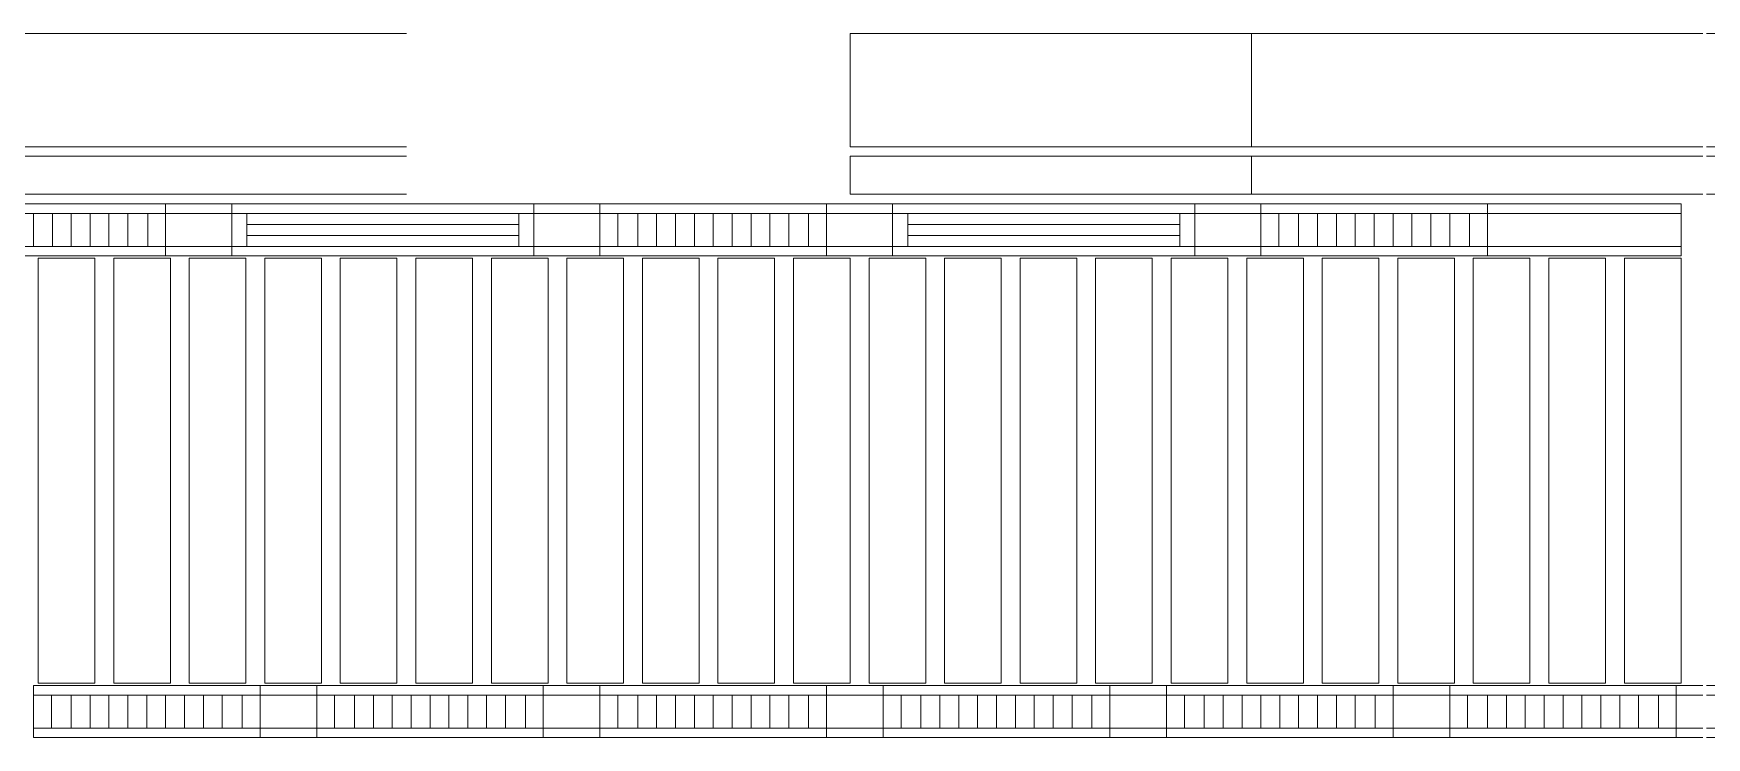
# Model space of a CAD drawing. Header units: millimetres. Extents: x -962357 to -591296, y -223672 to 59420.
# Drawn here: x -793430 to -784570, y -153429 to -149702 of the extents above; entities that cross this region are included whole.
import ezdxf

# ---------------------------------------------------------------- set-up
doc = ezdxf.new("R2010")
doc.units = ezdxf.units.MM
doc.linetypes.add('DPA_Hidden 50', pattern=[3, 2, -1])
doc.layers.add('A-GLAZ-CURT', color=2, linetype='Continuous', lineweight=9)

# ---------------------------------------------------------------- blocks, each defined once
blk = doc.blocks.new('DPA_CP_Metal Ceiling Panel - Vertical Panel with Gap-11114031-4160-01 UPPER PLATFORM LEVEL - REFLECTED CEILING PLAN')
at = {"layer": 'A-GLAZ-CURT'}
for p, q in [((-849807.4, 2689), (-849807.4, 439)), ((-849507.4, 2689), (-849807.4, 2689)), ((-849507.4, 2689), (-849807.4, 2689)), ((-849807.4, 2689), (-849807.4, 439)), ((-849807.4, 439), (-849807.4, 2689)), ((-849807.4, 2689), (-849507.4, 2689)), ((-849507.4, 2689), (-849507.4, 439)), ((-849507.4, 439), (-849507.4, 2689)), ((-849507.4, 2689), (-849507.4, 439)), ((-849507.4, 439), (-849807.4, 439)), ((-849807.4, 439), (-849507.4, 439)), ((-849507.4, 439), (-849807.4, 439))]:
    blk.add_line(p, q, dxfattribs=at)
blk = doc.blocks.new('System Panel - DPA-AR_Metal Ceiling Rectangular Panel-V28-4160-01 UPPER PLATFORM LEVEL - REFLECTED CEILING PLAN')
at = {"layer": 'A-GLAZ-CURT'}
for p, q in [((-825657.4, 3229), (-827782.3, 3229)), ((-827782.3, 3229), (-827782.3, 3029)), ((-827782.3, 3029), (-827782.3, 3229)), ((-827782.3, 3229), (-825657.4, 3229)), ((-827782.3, 3029), (-825657.3, 3029)), ((-825657.3, 3029), (-827782.3, 3029))]:
    blk.add_line(p, q, dxfattribs=at)
blk = doc.blocks.new('System Panel - DPA-AR_Metal Ceiling Rectangular Panel-V29-4160-01 UPPER PLATFORM LEVEL - REFLECTED CEILING PLAN')
at = {"layer": 'A-GLAZ-CURT'}
for p, q in [((-825657.4, 3879), (-827782.3, 3879)), ((-827782.3, 3879), (-827782.3, 3279)), ((-827782.3, 3279), (-827782.3, 3879)), ((-827782.3, 3879), (-825657.4, 3879)), ((-827782.3, 3279), (-825657.4, 3279)), ((-825657.4, 3279), (-827782.3, 3279))]:
    blk.add_line(p, q, dxfattribs=at)
blk = doc.blocks.new('System Panel - DPA-AR_Metal Ceiling Rectangular Panel-V25-4160-01 UPPER PLATFORM LEVEL - REFLECTED CEILING PLAN')
at = {"layer": 'A-GLAZ-CURT'}
for p, q in [((-814257.4, 3229), (-816382.4, 3229)), ((-816382.4, 3229), (-816382.4, 3029)), ((-816382.4, 3029), (-816382.4, 3229)), ((-816382.4, 3229), (-814257.4, 3229)), ((-814257.4, 3029), (-814257.4, 3229)), ((-814257.4, 3229), (-814257.4, 3029)), ((-816382.4, 3029), (-814257.4, 3029)), ((-814257.4, 3029), (-816382.4, 3029))]:
    blk.add_line(p, q, dxfattribs=at)
blk = doc.blocks.new('System Panel - DPA-AR_Metal Ceiling Rectangular Panel-V40-4160-01 UPPER PLATFORM LEVEL - REFLECTED CEILING PLAN')
at = {"layer": 'A-GLAZ-CURT'}
for p, q in [((-784592.4, 4129), (-786982.4, 4129)), ((-786982.4, 4129), (-786982.4, 3929)), ((-786982.4, 3929), (-786982.4, 4129)), ((-786982.4, 4129), (-784592.4, 4129)), ((-786982.4, 3929), (-784592.4, 3929)), ((-784592.4, 3929), (-786982.4, 3929))]:
    blk.add_line(p, q, dxfattribs=at)
blk = doc.blocks.new('System Panel - DPA-AR_Metal Ceiling Rectangular Panel-V42-4160-01 UPPER PLATFORM LEVEL - REFLECTED CEILING PLAN')
at = {"layer": 'A-GLAZ-CURT'}
for p, q in [((-782182.4, 3229), (-784572.4, 3229)), ((-784572.4, 3229), (-782182.4, 3229)), ((-782182.4, 3029), (-782182.4, 3229)), ((-782182.4, 3229), (-782182.4, 3029)), ((-784572.4, 3029), (-782182.4, 3029)), ((-782182.4, 3029), (-784572.4, 3029))]:
    blk.add_line(p, q, dxfattribs=at)
blk = doc.blocks.new('System Panel - DPA-AR_Metal Ceiling Rectangular Panel-V26-4160-01 UPPER PLATFORM LEVEL - REFLECTED CEILING PLAN')
at = {"layer": 'A-GLAZ-CURT'}
for p, q in [((-814257.4, 3879), (-816382.4, 3879)), ((-816382.4, 3879), (-816382.4, 3279)), ((-816382.4, 3279), (-816382.4, 3879)), ((-816382.4, 3879), (-814257.4, 3879)), ((-814257.4, 3279), (-814257.4, 3879)), ((-814257.4, 3879), (-814257.4, 3279)), ((-816382.4, 3279), (-814257.4, 3279)), ((-814257.4, 3279), (-816382.4, 3279))]:
    blk.add_line(p, q, dxfattribs=at)
blk = doc.blocks.new('System Panel - DPA-AR_Metal Ceiling Rectangular Panel-V43-4160-01 UPPER PLATFORM LEVEL - REFLECTED CEILING PLAN')
at = {"layer": 'A-GLAZ-CURT'}
for p, q in [((-784592.3, 3879), (-786982.4, 3879)), ((-786982.4, 3879), (-786982.4, 3279)), ((-786982.4, 3279), (-786982.4, 3879)), ((-786982.4, 3879), (-784592.3, 3879)), ((-786982.4, 3279), (-784592.4, 3279)), ((-784592.4, 3279), (-786982.4, 3279))]:
    blk.add_line(p, q, dxfattribs=at)
blk = doc.blocks.new('System Panel - DPA-AR_Metal Ceiling Rectangular Panel-V44-4160-01 UPPER PLATFORM LEVEL - REFLECTED CEILING PLAN')
at = {"layer": 'A-GLAZ-CURT'}
for p, q in [((-782182.4, 3879), (-784572.4, 3879)), ((-784572.4, 3879), (-782182.4, 3879)), ((-782182.4, 3279), (-782182.4, 3879)), ((-782182.4, 3879), (-782182.4, 3279)), ((-784572.4, 3279), (-782182.4, 3279)), ((-782182.4, 3279), (-784572.4, 3279))]:
    blk.add_line(p, q, dxfattribs=at)
blk = doc.blocks.new('DPA_CP_Metal Ceiling Luminaire2 - Linear Luminaire-12404975-4160-01 UPPER PLATFORM LEVEL - REFLECTED CEILING PLAN')
at = {"layer": 'A-GLAZ-CURT'}
for p, q in [((-786932.4, 2701.5), (-786932.4, 2976.5)), ((-786932.4, 2976.5), (-785732.4, 2976.5)), ((-786932.4, 2976.5), (-786932.4, 2701.5)), ((-785732.4, 2976.5), (-786932.4, 2976.5)), ((-786932.4, 2976.5), (-785732.4, 2976.5)), ((-786932.4, 2939), (-786932.4, 2701.5)), ((-786932.4, 2926.5), (-785732.4, 2926.5)), ((-785732.4, 2976.5), (-785732.4, 2701.5)), ((-785732.4, 2701.5), (-785732.4, 2976.5)), ((-785732.4, 2939), (-785732.4, 2701.5)), ((-786932.4, 2751.5), (-785732.4, 2751.5)), ((-785732.4, 2701.5), (-786932.4, 2701.5)), ((-785732.4, 2701.5), (-786932.4, 2701.5)), ((-786932.4, 2701.5), (-785732.4, 2701.5))]:
    blk.add_line(p, q, dxfattribs=at)
at = {"layer": 'A-GLAZ-CURT', "linetype": 'DPA_Hidden 50'}
for p, q in [((-786837.4, 2926.5), (-786837.4, 2751.5)), ((-786732.4, 2926.5), (-786732.4, 2751.5)), ((-786632.4, 2926.5), (-786632.4, 2751.5)), ((-786532.4, 2926.5), (-786532.4, 2751.5)), ((-786432.4, 2926.5), (-786432.4, 2751.5)), ((-786332.4, 2926.5), (-786332.4, 2751.5)), ((-786232.4, 2926.5), (-786232.4, 2751.5)), ((-786132.4, 2926.5), (-786132.4, 2751.5)), ((-786032.4, 2926.5), (-786032.4, 2751.5)), ((-785932.4, 2926.5), (-785932.4, 2751.5)), ((-785827.4, 2926.5), (-785827.4, 2751.5))]:
    blk.add_line(p, q, dxfattribs=at)
blk = doc.blocks.new('DPA_CP_Metal Ceiling Air Supply1 - Linear Diffuser Air Supply-12404980-4160-01 UPPER PLATFORM LEVEL - REFLECTED CEILING PLAN')
at = {"layer": 'A-GLAZ-CURT'}
for p, q in [((-788882.4, 2701.5), (-788882.4, 2976.5)), ((-788882.4, 2976.5), (-787282.4, 2976.5)), ((-788882.4, 2701.5), (-788882.4, 2976.5)), ((-788882.4, 2976.5), (-787282.4, 2976.5)), ((-788882.4, 2976.5), (-787282.4, 2976.5)), ((-788882.4, 2701.5), (-788882.4, 2976.5)), ((-787282.4, 2926.5), (-788882.4, 2926.5)), ((-788802.4, 2926.5), (-788802.4, 2751.5)), ((-787362.4, 2926.5), (-787362.4, 2751.5)), ((-787282.4, 2701.5), (-787282.4, 2976.5)), ((-787282.4, 2976.5), (-787282.4, 2701.5)), ((-787282.4, 2976.5), (-787282.4, 2701.5)), ((-787282.4, 2751.5), (-788882.4, 2751.5)), ((-788882.4, 2701.5), (-787282.4, 2701.5)), ((-787282.4, 2701.5), (-788882.4, 2701.5)), ((-787282.4, 2701.5), (-788882.4, 2701.5))]:
    blk.add_line(p, q, dxfattribs=at)
at = {"layer": 'A-GLAZ-CURT', "linetype": 'DPA_Hidden 50'}
for p, q in [((-787362.4, 2868.2), (-788802.4, 2868.2)), ((-787362.4, 2809.9), (-788802.4, 2809.9))]:
    blk.add_line(p, q, dxfattribs=at)
blk = doc.blocks.new('DPA_CP_Metal Ceiling Panel1 - Horizontal with Gap-16028279-4160-01 UPPER PLATFORM LEVEL - REFLECTED CEILING PLAN')
at = {"layer": 'A-GLAZ-CURT'}
for p, q in [((-787282.4, 2701.5), (-787282.4, 2976.5)), ((-787282.4, 2701.5), (-787282.4, 2976.5)), ((-787282.4, 2976.5), (-786932.4, 2976.5)), ((-787282.4, 2976.5), (-786932.4, 2976.5)), ((-787282.4, 2701.5), (-787282.4, 2976.5)), ((-787282.4, 2926.5), (-786932.4, 2926.5)), ((-786932.4, 2701.5), (-786932.4, 2976.5)), ((-786932.4, 2976.5), (-786932.4, 2701.5)), ((-786932.4, 2976.5), (-786932.4, 2701.5)), ((-787282.4, 2751.5), (-786932.4, 2751.5)), ((-787282.4, 2701.5), (-786932.4, 2701.5)), ((-786932.4, 2701.5), (-787282.4, 2701.5)), ((-786932.4, 2701.5), (-787282.4, 2701.5))]:
    blk.add_line(p, q, dxfattribs=at)
blk = doc.blocks.new('DPA_CP_Metal Ceiling Panel1 - Horizontal with Gap-13297912-4160-01 UPPER PLATFORM LEVEL - REFLECTED CEILING PLAN')
at = {"layer": 'A-GLAZ-CURT'}
for p, q in [((-786232.4, 151.5), (-786232.4, 426.5)), ((-786232.4, 151.5), (-786232.4, 426.5)), ((-786232.4, 426.5), (-785932.4, 426.5)), ((-786232.4, 426.5), (-785932.4, 426.5)), ((-786232.4, 151.5), (-786232.4, 426.5)), ((-786232.4, 376.5), (-785932.4, 376.5)), ((-785932.4, 151.5), (-785932.4, 426.5)), ((-785932.4, 426.5), (-785932.4, 151.5)), ((-785932.4, 426.5), (-785932.4, 151.5)), ((-786232.4, 201.5), (-785932.4, 201.5)), ((-786232.4, 151.5), (-785932.4, 151.5)), ((-785932.4, 151.5), (-786232.4, 151.5)), ((-785932.4, 151.5), (-786232.4, 151.5))]:
    blk.add_line(p, q, dxfattribs=at)
blk = doc.blocks.new('DPA_CP_Metal Ceiling Panel1 - Horizontal with Gap-V49-4160-01 UPPER PLATFORM LEVEL - REFLECTED CEILING PLAN')
at = {"layer": 'A-GLAZ-CURT'}
for p, q in [((-784732.4, 151.5), (-784732.4, 426.5)), ((-784732.4, 151.5), (-784732.4, 426.5)), ((-784732.4, 426.5), (-784592.4, 426.5)), ((-784732.4, 426.5), (-784592.4, 426.5)), ((-784732.4, 151.5), (-784732.4, 426.5)), ((-784732.4, 376.5), (-784592.4, 376.5)), ((-784572.4, 426.5), (-784432.4, 426.5)), ((-784572.4, 426.5), (-784432.4, 426.5)), ((-784572.4, 376.5), (-784432.4, 376.5)), ((-784432.4, 151.5), (-784432.4, 426.5)), ((-784432.4, 426.5), (-784432.4, 151.5)), ((-784432.4, 426.5), (-784432.4, 151.5)), ((-784732.4, 201.5), (-784592.4, 201.5)), ((-784572.9, 201.5), (-784432.4, 201.5)), ((-784732.4, 151.5), (-784592.4, 151.5)), ((-784592.4, 151.5), (-784732.4, 151.5)), ((-784592.4, 151.5), (-784732.4, 151.5)), ((-784572.7, 151.5), (-784432.4, 151.5)), ((-784432.4, 151.5), (-784572.7, 151.5)), ((-784432.4, 151.5), (-784572.7, 151.5))]:
    blk.add_line(p, q, dxfattribs=at)
blk = doc.blocks.new('DPA_CP_Metal Ceiling Panel1 - Horizontal with Gap-16029539-4160-01 UPPER PLATFORM LEVEL - REFLECTED CEILING PLAN')
at = {"layer": 'A-GLAZ-CURT'}
for p, q in [((-785732.4, 2701.5), (-785732.4, 2976.5)), ((-785732.4, 2701.5), (-785732.4, 2976.5)), ((-785732.4, 2976.5), (-784707.4, 2976.5)), ((-785732.4, 2976.5), (-784707.4, 2976.5)), ((-785732.4, 2701.5), (-785732.4, 2976.5)), ((-785732.4, 2926.5), (-784707.4, 2926.5)), ((-784707.4, 2701.5), (-784707.4, 2976.5)), ((-784707.4, 2976.5), (-784707.4, 2701.5)), ((-784707.4, 2976.5), (-784707.4, 2701.5)), ((-785732.4, 2751.5), (-784707.4, 2751.5)), ((-785732.4, 2701.5), (-784707.4, 2701.5)), ((-784707.4, 2701.5), (-785732.4, 2701.5)), ((-784707.4, 2701.5), (-785732.4, 2701.5))]:
    blk.add_line(p, q, dxfattribs=at)
blk = doc.blocks.new('*U329')
at = {"layer": 'A-GLAZ-CURT'}
for name, p in [('System Panel - DPA-AR_Metal Ceiling Rectangular Panel-V29-4160-01 UPPER PLATFORM LEVEL - REFLECTED CEILING PLAN', (778882.3, -3581)), ('System Panel - DPA-AR_Metal Ceiling Rectangular Panel-V26-4160-01 UPPER PLATFORM LEVEL - REFLECTED CEILING PLAN', (771957.4, -3581)), ('System Panel - DPA-AR_Metal Ceiling Rectangular Panel-V43-4160-01 UPPER PLATFORM LEVEL - REFLECTED CEILING PLAN', (744682.4, -3581)), ('System Panel - DPA-AR_Metal Ceiling Rectangular Panel-V44-4160-01 UPPER PLATFORM LEVEL - REFLECTED CEILING PLAN', (744682.4, -3581)), ('System Panel - DPA-AR_Metal Ceiling Rectangular Panel-V28-4160-01 UPPER PLATFORM LEVEL - REFLECTED CEILING PLAN', (778882.3, -3581)), ('System Panel - DPA-AR_Metal Ceiling Rectangular Panel-V25-4160-01 UPPER PLATFORM LEVEL - REFLECTED CEILING PLAN', (771957.4, -3581)), ('System Panel - DPA-AR_Metal Ceiling Rectangular Panel-V40-4160-01 UPPER PLATFORM LEVEL - REFLECTED CEILING PLAN', (744682.4, -4481)), ('System Panel - DPA-AR_Metal Ceiling Rectangular Panel-V42-4160-01 UPPER PLATFORM LEVEL - REFLECTED CEILING PLAN', (744682.4, -3581)), ('DPA_CP_Metal Ceiling Luminaire2 - Linear Luminaire-12404975-4160-01 UPPER PLATFORM LEVEL - REFLECTED CEILING PLAN', (737682.4, -3581)), ('DPA_CP_Metal Ceiling Luminaire2 - Linear Luminaire-12404975-4160-01 UPPER PLATFORM LEVEL - REFLECTED CEILING PLAN', (737682.4, -3581)), ('DPA_CP_Metal Ceiling Panel1 - Horizontal with Gap-16028279-4160-01 UPPER PLATFORM LEVEL - REFLECTED CEILING PLAN', (739232.4, -3581)), ('DPA_CP_Metal Ceiling Panel1 - Horizontal with Gap-16028279-4160-01 UPPER PLATFORM LEVEL - REFLECTED CEILING PLAN', (739232.4, -3581)), ('DPA_CP_Metal Ceiling Air Supply1 - Linear Diffuser Air Supply-12404980-4160-01 UPPER PLATFORM LEVEL - REFLECTED CEILING PLAN', (741182.4, -3581)), ('DPA_CP_Metal Ceiling Air Supply1 - Linear Diffuser Air Supply-12404980-4160-01 UPPER PLATFORM LEVEL - REFLECTED CEILING PLAN', (741182.4, -3581)), ('DPA_CP_Metal Ceiling Panel1 - Horizontal with Gap-16028279-4160-01 UPPER PLATFORM LEVEL - REFLECTED CEILING PLAN', (741182.4, -3581)), ('DPA_CP_Metal Ceiling Panel1 - Horizontal with Gap-16028279-4160-01 UPPER PLATFORM LEVEL - REFLECTED CEILING PLAN', (741182.4, -3581)), ('DPA_CP_Metal Ceiling Luminaire2 - Linear Luminaire-12404975-4160-01 UPPER PLATFORM LEVEL - REFLECTED CEILING PLAN', (741182.4, -3581)), ('DPA_CP_Metal Ceiling Luminaire2 - Linear Luminaire-12404975-4160-01 UPPER PLATFORM LEVEL - REFLECTED CEILING PLAN', (741182.4, -3581)), ('DPA_CP_Metal Ceiling Panel1 - Horizontal with Gap-16028279-4160-01 UPPER PLATFORM LEVEL - REFLECTED CEILING PLAN', (742732.4, -3581)), ('DPA_CP_Metal Ceiling Panel1 - Horizontal with Gap-16028279-4160-01 UPPER PLATFORM LEVEL - REFLECTED CEILING PLAN', (742732.4, -3581)), ('DPA_CP_Metal Ceiling Air Supply1 - Linear Diffuser Air Supply-12404980-4160-01 UPPER PLATFORM LEVEL - REFLECTED CEILING PLAN', (744682.4, -3581)), ('DPA_CP_Metal Ceiling Air Supply1 - Linear Diffuser Air Supply-12404980-4160-01 UPPER PLATFORM LEVEL - REFLECTED CEILING PLAN', (744682.4, -3581)), ('DPA_CP_Metal Ceiling Panel1 - Horizontal with Gap-16028279-4160-01 UPPER PLATFORM LEVEL - REFLECTED CEILING PLAN', (744682.4, -3581)), ('DPA_CP_Metal Ceiling Panel1 - Horizontal with Gap-16028279-4160-01 UPPER PLATFORM LEVEL - REFLECTED CEILING PLAN', (744682.4, -3581)), ('DPA_CP_Metal Ceiling Luminaire2 - Linear Luminaire-12404975-4160-01 UPPER PLATFORM LEVEL - REFLECTED CEILING PLAN', (744682.4, -3581)), ('DPA_CP_Metal Ceiling Luminaire2 - Linear Luminaire-12404975-4160-01 UPPER PLATFORM LEVEL - REFLECTED CEILING PLAN', (744682.4, -3581)), ('DPA_CP_Metal Ceiling Panel1 - Horizontal with Gap-16029539-4160-01 UPPER PLATFORM LEVEL - REFLECTED CEILING PLAN', (744682.4, -3581)), ('DPA_CP_Metal Ceiling Panel1 - Horizontal with Gap-16029539-4160-01 UPPER PLATFORM LEVEL - REFLECTED CEILING PLAN', (744682.4, -3581)), ('DPA_CP_Metal Ceiling Panel - Vertical Panel with Gap-11114031-4160-01 UPPER PLATFORM LEVEL - REFLECTED CEILING PLAN', (801082.4, -3581)), ('DPA_CP_Metal Ceiling Panel - Vertical Panel with Gap-11114031-4160-01 UPPER PLATFORM LEVEL - REFLECTED CEILING PLAN', (801482.4, -3581)), ('DPA_CP_Metal Ceiling Panel - Vertical Panel with Gap-11114031-4160-01 UPPER PLATFORM LEVEL - REFLECTED CEILING PLAN', (801882.4, -3581)), ('DPA_CP_Metal Ceiling Panel - Vertical Panel with Gap-11114031-4160-01 UPPER PLATFORM LEVEL - REFLECTED CEILING PLAN', (802282.4, -3581)), ('DPA_CP_Metal Ceiling Panel - Vertical Panel with Gap-11114031-4160-01 UPPER PLATFORM LEVEL - REFLECTED CEILING PLAN', (802682.4, -3581)), ('DPA_CP_Metal Ceiling Panel - Vertical Panel with Gap-11114031-4160-01 UPPER PLATFORM LEVEL - REFLECTED CEILING PLAN', (803082.4, -3581)), ('DPA_CP_Metal Ceiling Panel - Vertical Panel with Gap-11114031-4160-01 UPPER PLATFORM LEVEL - REFLECTED CEILING PLAN', (803482.4, -3581)), ('DPA_CP_Metal Ceiling Panel - Vertical Panel with Gap-11114031-4160-01 UPPER PLATFORM LEVEL - REFLECTED CEILING PLAN', (803882.4, -3581)), ('DPA_CP_Metal Ceiling Panel - Vertical Panel with Gap-11114031-4160-01 UPPER PLATFORM LEVEL - REFLECTED CEILING PLAN', (804282.4, -3581)), ('DPA_CP_Metal Ceiling Panel - Vertical Panel with Gap-11114031-4160-01 UPPER PLATFORM LEVEL - REFLECTED CEILING PLAN', (804682.4, -3581)), ('DPA_CP_Metal Ceiling Panel - Vertical Panel with Gap-11114031-4160-01 UPPER PLATFORM LEVEL - REFLECTED CEILING PLAN', (805082.4, -3581)), ('DPA_CP_Metal Ceiling Panel - Vertical Panel with Gap-11114031-4160-01 UPPER PLATFORM LEVEL - REFLECTED CEILING PLAN', (805482.4, -3581)), ('DPA_CP_Metal Ceiling Panel - Vertical Panel with Gap-11114031-4160-01 UPPER PLATFORM LEVEL - REFLECTED CEILING PLAN', (805882.4, -3581)), ('DPA_CP_Metal Ceiling Panel - Vertical Panel with Gap-11114031-4160-01 UPPER PLATFORM LEVEL - REFLECTED CEILING PLAN', (806282.4, -3581)), ('DPA_CP_Metal Ceiling Panel - Vertical Panel with Gap-11114031-4160-01 UPPER PLATFORM LEVEL - REFLECTED CEILING PLAN', (806682.4, -3581)), ('DPA_CP_Metal Ceiling Panel - Vertical Panel with Gap-11114031-4160-01 UPPER PLATFORM LEVEL - REFLECTED CEILING PLAN', (807082.4, -3581)), ('DPA_CP_Metal Ceiling Panel - Vertical Panel with Gap-11114031-4160-01 UPPER PLATFORM LEVEL - REFLECTED CEILING PLAN', (807482.4, -3581)), ('DPA_CP_Metal Ceiling Panel - Vertical Panel with Gap-11114031-4160-01 UPPER PLATFORM LEVEL - REFLECTED CEILING PLAN', (807882.4, -3581)), ('DPA_CP_Metal Ceiling Panel - Vertical Panel with Gap-11114031-4160-01 UPPER PLATFORM LEVEL - REFLECTED CEILING PLAN', (808282.4, -3581)), ('DPA_CP_Metal Ceiling Panel - Vertical Panel with Gap-11114031-4160-01 UPPER PLATFORM LEVEL - REFLECTED CEILING PLAN', (808682.4, -3581)), ('DPA_CP_Metal Ceiling Panel - Vertical Panel with Gap-11114031-4160-01 UPPER PLATFORM LEVEL - REFLECTED CEILING PLAN', (809082.4, -3581)), ('DPA_CP_Metal Ceiling Panel - Vertical Panel with Gap-11114031-4160-01 UPPER PLATFORM LEVEL - REFLECTED CEILING PLAN', (809482.4, -3581)), ('DPA_CP_Metal Ceiling Luminaire2 - Linear Luminaire-12404975-4160-01 UPPER PLATFORM LEVEL - REFLECTED CEILING PLAN', (738182.4, -6131)), ('DPA_CP_Metal Ceiling Panel1 - Horizontal with Gap-13297912-4160-01 UPPER PLATFORM LEVEL - REFLECTED CEILING PLAN', (738682.4, -3581)), ('DPA_CP_Metal Ceiling Luminaire2 - Linear Luminaire-12404975-4160-01 UPPER PLATFORM LEVEL - REFLECTED CEILING PLAN', (739682.4, -6131)), ('DPA_CP_Metal Ceiling Panel1 - Horizontal with Gap-13297912-4160-01 UPPER PLATFORM LEVEL - REFLECTED CEILING PLAN', (740182.4, -3581)), ('DPA_CP_Metal Ceiling Luminaire2 - Linear Luminaire-12404975-4160-01 UPPER PLATFORM LEVEL - REFLECTED CEILING PLAN', (741182.4, -6131)), ('DPA_CP_Metal Ceiling Panel1 - Horizontal with Gap-13297912-4160-01 UPPER PLATFORM LEVEL - REFLECTED CEILING PLAN', (741682.4, -3581)), ('DPA_CP_Metal Ceiling Luminaire2 - Linear Luminaire-12404975-4160-01 UPPER PLATFORM LEVEL - REFLECTED CEILING PLAN', (742682.4, -6131)), ('DPA_CP_Metal Ceiling Panel1 - Horizontal with Gap-13297912-4160-01 UPPER PLATFORM LEVEL - REFLECTED CEILING PLAN', (743182.4, -3581)), ('DPA_CP_Metal Ceiling Luminaire2 - Linear Luminaire-12404975-4160-01 UPPER PLATFORM LEVEL - REFLECTED CEILING PLAN', (744182.4, -6131)), ('DPA_CP_Metal Ceiling Panel1 - Horizontal with Gap-13297912-4160-01 UPPER PLATFORM LEVEL - REFLECTED CEILING PLAN', (744682.4, -3581)), ('DPA_CP_Metal Ceiling Luminaire2 - Linear Luminaire-12404975-4160-01 UPPER PLATFORM LEVEL - REFLECTED CEILING PLAN', (745682.4, -6131)), ('DPA_CP_Metal Ceiling Panel1 - Horizontal with Gap-V49-4160-01 UPPER PLATFORM LEVEL - REFLECTED CEILING PLAN', (744682.4, -3581))]:
    blk.add_blockref(name, p, dxfattribs=at)

msp = doc.modelspace()

# ---------------------------------------------------------------- block references
msp.add_blockref('*U329', (-744680, -150000))

doc.saveas('drawing.dxf')
